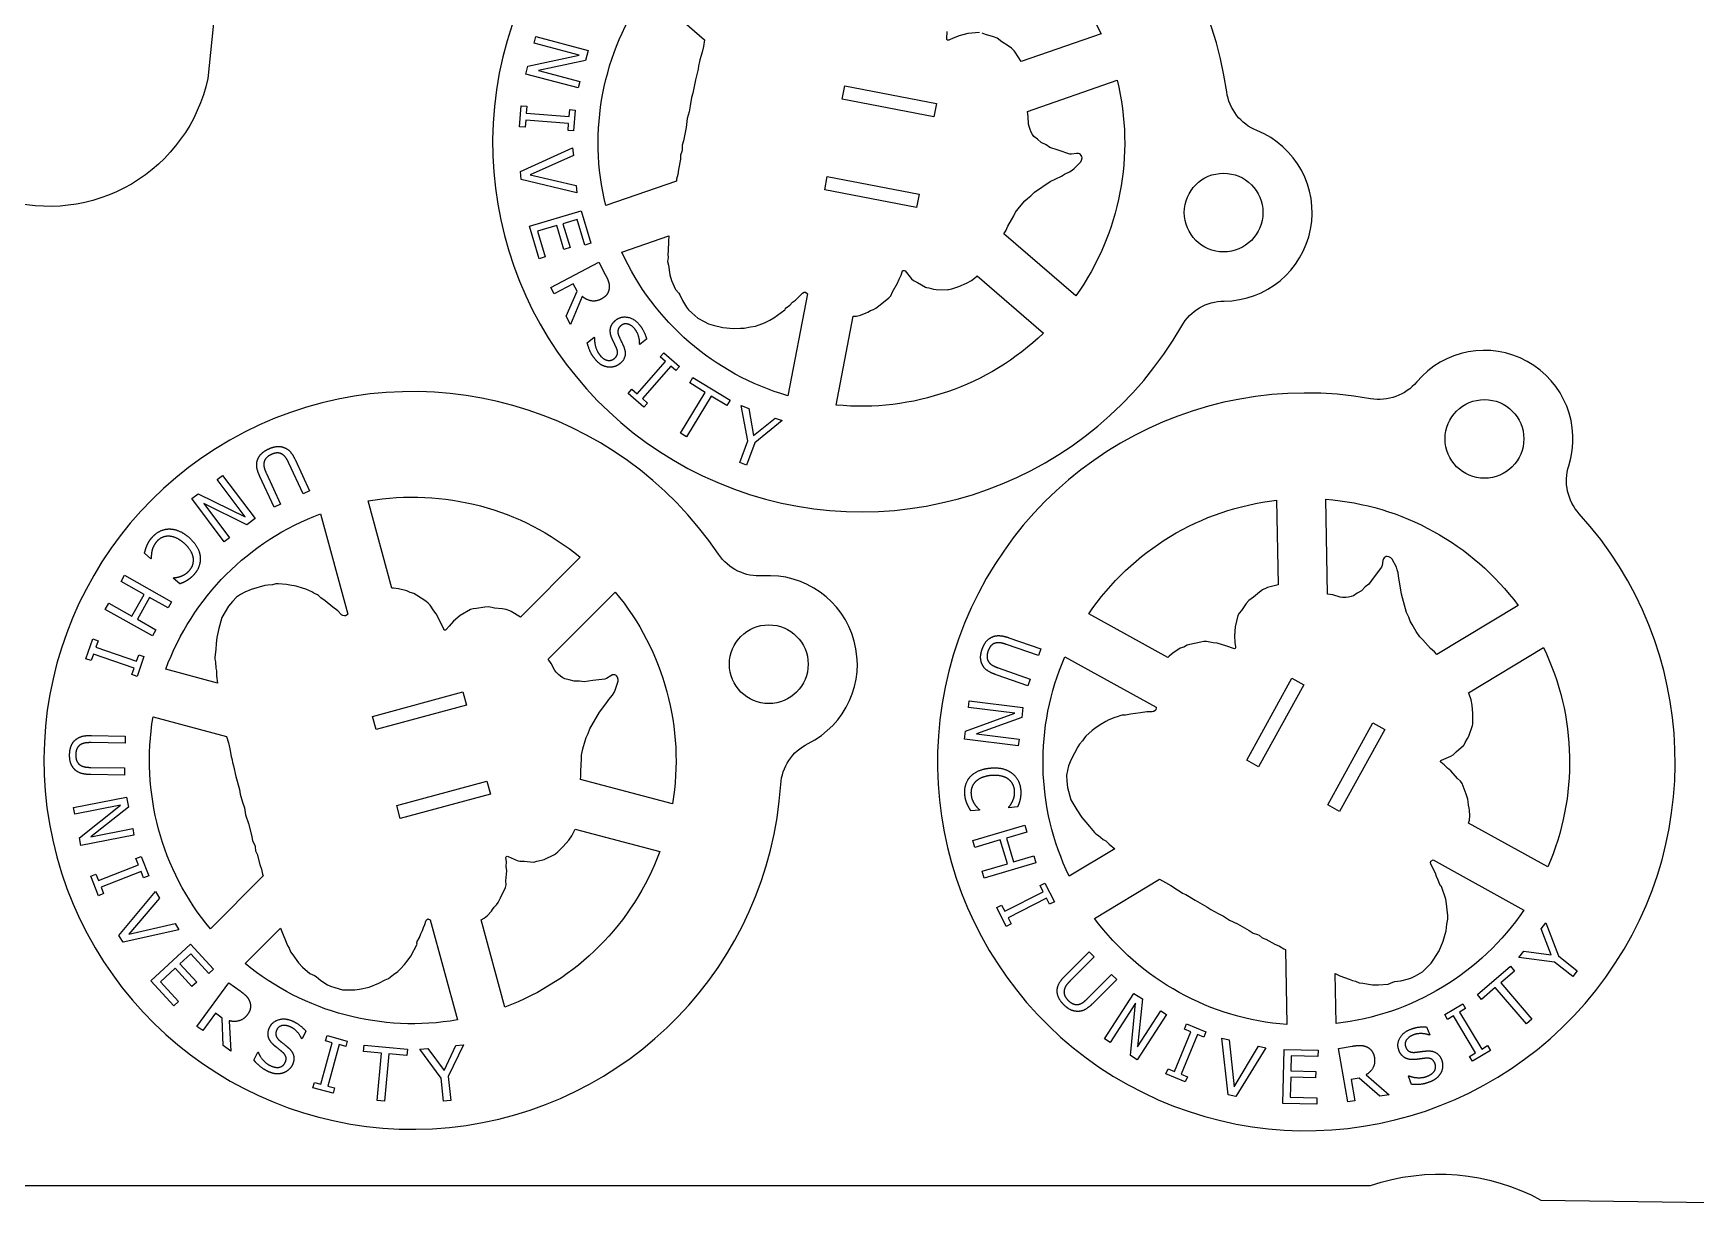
# Model space of a CAD drawing. Header units: millimetres. Extents: x -1 to 165, y -1 to 152.
# Drawn here: x 59.7 to 127.3, y -1.5 to 46.5 of the extents above; entities that cross this region are included whole.
import ezdxf

# ---------------------------------------------------------------- set-up
doc = ezdxf.new("R2010")
doc.units = ezdxf.units.MM
doc.layers.add('SCRAP_OUTLINE', color=5, linetype='Continuous')

msp = doc.modelspace()

# ---------------------------------------------------------------- linework, layer by layer
for points in [[(108.156, 35.579, 0.821365), (109.489, 42.514, -0.267689), (108.26, 44.09, 6.023346), (106.43, 34.571, -0.267689)], [(83.005, 39.464, -0.218412), (84.69, 48.232), (87.026, 46.21), (86.978, 45.938), (86.927, 45.698), (86.836, 45.384), (86.812, 45.256), (86.775, 45.148), (86.76, 45.006), (86.654, 44.571), (86.55, 44.032), (86.5, 43.855), (86.435, 43.516), (86.403, 43.274), (86.323, 42.999), (86.272, 42.636), (86.168, 42.097), (86.116, 41.921), (86.117, 41.728), (86.103, 41.66), (86.041, 41.511), (86.043, 41.356), (85.962, 40.936), (85.938, 40.734), (85.889, 40.536), (85.883, 40.461)], [(103.805, 44.557, -0.218412), (102.12, 35.789), (99.198, 38.318), (99.277, 38.439), (99.357, 38.631), (99.597, 39.04), (99.672, 39.19), (99.832, 39.398), (100.05, 39.65), (100.157, 39.758), (100.298, 39.859), (100.437, 40.013), (101.087, 40.442), (101.539, 40.666), (101.661, 40.737), (101.867, 40.835), (101.981, 40.907), (102.063, 40.973), (102.325, 41.242), (102.361, 41.307), (102.376, 41.399), (102.365, 41.466), (102.345, 41.506), (102.316, 41.539), (102.276, 41.563), (102.228, 41.575), (102.151, 41.577), (101.954, 41.55), (101.876, 41.55), (101.411, 41.715), (101.065, 41.822), (100.914, 41.928), (100.716, 42.033), (100.567, 42.168), (100.422, 42.277), (100.365, 42.35), (100.31, 42.449), (100.264, 42.554), (100.221, 42.679), (100.202, 42.772), (100.192, 43.086), (100.161, 43.294)], [(85.579, 38.239), (85.56, 38.023), (85.545, 37.622), (85.532, 37.479), (85.539, 37.354), (85.522, 37.191), (85.556, 37.04), (85.617, 36.646), (85.684, 36.415), (85.84, 36.057), (85.977, 35.898), (86.025, 35.828), (86.128, 35.605), (86.294, 35.326), (86.377, 35.23), (86.509, 35.097), (86.746, 34.884), (87.008, 34.744), (87.192, 34.657), (87.374, 34.596), (87.77, 34.504), (88.197, 34.464), (88.49, 34.478), (88.634, 34.474), (88.893, 34.532), (89.1, 34.563), (89.24, 34.61), (89.461, 34.701), (89.679, 34.803), (89.844, 34.894), (90.288, 35.219), (90.303, 35.256), (90.344, 35.312), (90.49, 35.42), (90.605, 35.531), (90.727, 35.617), (90.814, 35.715), (90.92, 35.804), (91.015, 35.903), (91.071, 35.941), (91.116, 35.948), (91.131, 35.944), (91.207, 35.872), (90.41, 31.73, -0.218412), (83.66, 37.574)], [(93.07, 34.968), (93.2, 34.966), (93.37, 35.012), (93.591, 35.098), (93.664, 35.133), (93.771, 35.198), (93.894, 35.241), (93.993, 35.293), (94.17, 35.421), (94.524, 35.71), (94.599, 35.798), (94.669, 35.95), (94.873, 36.305), (94.936, 36.471), (95.025, 36.638), (95.081, 36.807), (95.096, 36.822), (95.117, 36.83), (95.148, 36.825), (95.177, 36.804), (95.438, 36.488), (95.526, 36.419), (95.679, 36.339), (96.013, 36.142), (96.053, 36.127), (96.151, 36.116), (96.33, 36.067), (96.45, 36.044), (96.905, 36.041), (96.95, 36.049), (97.082, 36.082), (97.367, 36.178), (97.683, 36.311), (97.88, 36.422), (98.071, 36.561), (98.117, 36.609), (100.811, 34.277, -0.218412), (92.374, 31.352)], [(122.173, 28.881, 0.821365), (115.989, 32.293, -0.267689), (114.111, 31.611, 6.023346), (122.599, 26.929, -0.267689)], [(91.234, 17.586, 0.821365), (89.392, 24.405, -0.267689), (87.597, 25.282, 6.023346), (90.126, 15.924, -0.267689)], [(79.546, 22.725), (79.158, 22.961), (79.103, 22.988), (78.952, 23.036), (78.798, 23.064), (78.485, 23.096), (78.254, 23.145), (78.09, 23.134), (77.752, 23.079), (77.61, 23.068), (77.509, 23.043), (77.091, 22.799), (76.819, 22.559), (76.636, 22.365), (76.522, 22.222), (76.487, 22.195), (76.468, 22.191), (76.44, 22.201), (76.417, 22.237), (76.303, 22.496), (76.11, 22.865), (76.009, 22.985), (75.862, 23.219), (75.781, 23.302), (75.685, 23.373), (75.306, 23.622), (75.201, 23.682), (75.056, 23.727), (74.919, 23.798), (74.574, 23.879), (74.379, 23.902), (74.302, 23.901), (73.342, 27.453, -0.218412), (81.972, 25.16)], [(110.358, 24.043), (109.918, 23.928), (109.861, 23.907), (109.721, 23.832), (109.594, 23.741), (109.353, 23.538), (109.158, 23.406), (109.051, 23.28), (108.856, 22.999), (108.766, 22.889), (108.714, 22.799), (108.598, 22.329), (108.583, 21.967), (108.595, 21.7), (108.619, 21.519), (108.614, 21.475), (108.604, 21.458), (108.576, 21.444), (108.535, 21.453), (108.27, 21.551), (107.87, 21.669), (107.714, 21.68), (107.443, 21.736), (107.327, 21.735), (107.209, 21.716), (106.767, 21.616), (106.651, 21.583), (106.517, 21.51), (106.372, 21.46), (106.074, 21.268), (105.921, 21.144), (105.869, 21.088), (102.647, 22.865, -0.218412), (110.291, 27.48)], [(112.29, 27.519, -0.218412), (120.108, 23.206), (116.8, 21.209), (116.709, 21.321), (116.552, 21.457), (116.237, 21.811), (116.117, 21.929), (115.969, 22.145), (115.797, 22.431), (115.727, 22.566), (115.674, 22.731), (115.571, 22.911), (115.364, 23.662), (115.291, 24.16), (115.261, 24.299), (115.231, 24.525), (115.198, 24.656), (115.161, 24.754), (114.985, 25.087), (114.935, 25.14), (114.852, 25.183), (114.784, 25.193), (114.74, 25.187), (114.7, 25.17), (114.665, 25.139), (114.639, 25.097), (114.613, 25.025), (114.578, 24.829), (114.554, 24.754), (114.253, 24.364), (114.044, 24.067), (113.897, 23.956), (113.736, 23.8), (113.561, 23.7), (113.413, 23.597), (113.326, 23.564), (113.215, 23.543), (113.101, 23.531), (112.968, 23.53), (112.875, 23.54), (112.572, 23.628), (112.365, 23.663)], [(72.516, 22.844), (72.494, 22.82), (72.429, 22.78), (72.383, 22.774), (72.32, 22.791), (72.266, 22.827), (72.115, 22.986), (71.901, 23.137), (71.595, 23.393), (71.414, 23.512), (71.321, 23.609), (71.279, 23.639), (71.132, 23.699), (71.05, 23.76), (70.807, 23.86), (70.68, 23.907), (70.421, 23.982), (70.156, 24.032), (70.021, 24.048), (69.68, 24.079), (69.594, 24.077), (69.448, 24.043), (69.268, 24.034), (69.138, 24.008), (68.586, 23.855), (68.322, 23.743), (68.153, 23.649), (67.992, 23.536), (67.829, 23.362), (67.663, 23.168), (67.395, 22.718), (67.268, 22.261), (67.194, 21.9), (67.164, 21.657), (67.143, 21.411), (67.103, 21.105), (67.11, 21.021), (67.133, 20.903), (67.15, 20.655), (67.182, 20.537), (67.179, 20.347), (67.211, 20.047), (65.111, 20.605, -0.218412), (71.412, 26.932)], [(83.389, 23.749, -0.218412), (85.717, 15.129), (81.983, 16.122), (82, 16.265), (81.988, 16.472), (82.025, 16.945), (82.026, 17.113), (82.079, 17.37), (82.165, 17.692), (82.214, 17.837), (82.296, 17.989), (82.353, 18.189), (82.749, 18.859), (83.057, 19.258), (83.136, 19.376), (83.278, 19.554), (83.349, 19.668), (83.394, 19.764), (83.512, 20.121), (83.515, 20.194), (83.488, 20.284), (83.449, 20.34), (83.414, 20.367), (83.373, 20.384), (83.327, 20.387), (83.278, 20.377), (83.208, 20.346), (83.043, 20.235), (82.973, 20.2), (82.482, 20.145), (82.125, 20.09), (81.942, 20.118), (81.718, 20.126), (81.525, 20.182), (81.348, 20.217), (81.263, 20.257), (81.171, 20.322), (81.084, 20.396), (80.99, 20.49), (80.932, 20.564), (80.786, 20.843), (80.667, 21.016)], [(105.388, 19.069), (105.39, 19.036), (105.374, 18.962), (105.346, 18.925), (105.29, 18.891), (105.227, 18.877), (105.008, 18.879), (104.751, 18.83), (104.354, 18.787), (104.142, 18.74), (104.008, 18.741), (103.957, 18.732), (103.812, 18.667), (103.711, 18.651), (103.47, 18.545), (103.348, 18.487), (103.114, 18.352), (102.894, 18.196), (102.79, 18.111), (102.53, 17.887), (102.472, 17.824), (102.395, 17.695), (102.276, 17.559), (102.204, 17.448), (101.931, 16.944), (101.829, 16.676), (101.779, 16.489), (101.748, 16.295), (101.76, 16.057), (101.784, 15.803), (101.922, 15.297), (102.162, 14.888), (102.371, 14.585), (102.525, 14.394), (102.687, 14.209), (102.879, 13.967), (102.944, 13.913), (103.046, 13.849), (103.236, 13.688), (103.343, 13.629), (103.478, 13.495), (103.715, 13.31), (101.855, 12.187, -0.218412), (101.681, 21.114)], [(118.093, 14.345), (118.134, 14.468), (118.143, 14.645), (118.13, 14.881), (118.119, 14.961), (118.09, 15.084), (118.087, 15.214), (118.069, 15.324), (118.002, 15.532), (117.836, 15.958), (117.775, 16.056), (117.652, 16.17), (117.379, 16.474), (117.239, 16.585), (117.108, 16.721), (116.965, 16.827), (116.955, 16.845), (116.954, 16.868), (116.969, 16.896), (116.998, 16.917), (117.379, 17.068), (117.471, 17.13), (117.595, 17.25), (117.886, 17.507), (117.912, 17.541), (117.953, 17.631), (118.054, 17.786), (118.113, 17.893), (118.257, 18.324), (118.264, 18.37), (118.273, 18.506), (118.27, 18.807), (118.241, 19.148), (118.196, 19.369), (118.123, 19.594), (118.092, 19.653), (121.142, 21.494, -0.218412), (121.316, 12.567)], [(66.926, 10.053, -0.218412), (64.597, 18.672), (67.583, 17.879), (67.66, 17.613), (67.718, 17.376), (67.774, 17.054), (67.808, 16.928), (67.823, 16.814), (67.872, 16.68), (67.967, 16.243), (68.11, 15.713), (68.142, 15.532), (68.232, 15.198), (68.31, 14.967), (68.358, 14.685), (68.472, 14.337), (68.615, 13.807), (68.645, 13.625), (68.731, 13.452), (68.748, 13.385), (68.758, 13.224), (68.828, 13.085), (68.939, 12.673), (69.006, 12.481), (69.048, 12.281), (69.076, 12.211)], [(77.943, 10.424), (78.061, 10.48), (78.194, 10.596), (78.355, 10.77), (78.405, 10.833), (78.473, 10.939), (78.564, 11.031), (78.631, 11.121), (78.733, 11.314), (78.925, 11.729), (78.954, 11.841), (78.95, 12.008), (78.978, 12.416), (78.961, 12.593), (78.968, 12.782), (78.945, 12.959), (78.951, 12.979), (78.967, 12.995), (78.998, 13.004), (79.033, 12.998), (79.405, 12.829), (79.515, 12.806), (79.687, 12.8), (80.074, 12.769), (80.116, 12.774), (80.209, 12.807), (80.392, 12.842), (80.509, 12.873), (80.92, 13.07), (80.957, 13.096), (81.061, 13.184), (81.275, 13.396), (81.501, 13.653), (81.629, 13.84), (81.74, 14.049), (81.76, 14.111), (85.204, 13.196, -0.218412), (78.903, 6.87)], [(112.667, 8.232), (112.866, 8.147), (113.243, 8.009), (113.375, 7.953), (113.496, 7.92), (113.645, 7.854), (113.8, 7.84), (114.194, 7.776), (114.434, 7.768), (114.823, 7.806), (115.016, 7.888), (115.097, 7.912), (115.341, 7.94), (115.658, 8.012), (115.775, 8.061), (115.942, 8.145), (116.218, 8.305), (116.432, 8.511), (116.572, 8.659), (116.686, 8.814), (116.896, 9.161), (117.066, 9.556), (117.143, 9.838), (117.191, 9.974), (117.217, 10.239), (117.251, 10.445), (117.249, 10.592), (117.231, 10.831), (117.201, 11.07), (117.166, 11.255), (116.994, 11.778), (116.964, 11.803), (116.923, 11.859), (116.865, 12.032), (116.796, 12.175), (116.751, 12.318), (116.685, 12.431), (116.633, 12.559), (116.568, 12.68), (116.549, 12.745), (116.557, 12.79), (116.565, 12.803), (116.657, 12.853), (120.35, 10.816, -0.218412), (112.706, 6.201)], [(110.707, 6.162, -0.218412), (102.888, 10.475), (105.533, 12.071), (105.777, 11.942), (105.989, 11.819), (106.26, 11.636), (106.374, 11.573), (106.465, 11.504), (106.596, 11.446), (106.977, 11.211), (107.457, 10.946), (107.61, 10.843), (107.912, 10.676), (108.133, 10.571), (108.369, 10.41), (108.699, 10.25), (109.179, 9.985), (109.331, 9.88), (109.515, 9.822), (109.575, 9.788), (109.698, 9.683), (109.846, 9.636), (110.22, 9.43), (110.405, 9.345), (110.577, 9.237), (110.647, 9.208)], [(69.777, 10.081), (69.854, 9.878), (70.016, 9.511), (70.068, 9.377), (70.128, 9.267), (70.184, 9.114), (70.281, 8.993), (70.51, 8.665), (70.67, 8.487), (70.968, 8.233), (71.161, 8.151), (71.234, 8.11), (71.425, 7.954), (71.696, 7.776), (71.813, 7.726), (71.989, 7.664), (72.296, 7.576), (72.593, 7.566), (72.797, 7.568), (72.987, 7.593), (73.383, 7.684), (73.785, 7.836), (74.041, 7.976), (74.173, 8.036), (74.381, 8.201), (74.553, 8.321), (74.658, 8.424), (74.817, 8.602), (74.968, 8.79), (75.077, 8.944), (75.333, 9.431), (75.33, 9.47), (75.343, 9.538), (75.427, 9.7), (75.481, 9.849), (75.553, 9.981), (75.589, 10.107), (75.645, 10.233), (75.686, 10.364), (75.72, 10.423), (75.757, 10.449), (75.773, 10.452), (75.872, 10.42), (76.972, 6.348, -0.218412), (68.343, 8.641)]]:
    msp.add_lwpolyline(points, format="xyb", close=True)
msp.add_lwpolyline([(96.4, 52.291, -0.218412), (103.15, 46.447), (99.903, 45.321), (99.657, 45.704), (99.62, 45.752), (99.505, 45.862), (99.379, 45.954), (99.111, 46.12), (98.926, 46.265), (98.773, 46.327), (98.446, 46.426), (98.313, 46.478)], format="xyb")
for points in [[(81.884, 44.248), (79.757, 44.811), (79.841, 45.128), (81.924, 45.583), (80.09, 46.069), (80.16, 46.333), (82.287, 45.77), (82.18, 45.368), (80.27, 44.957), (81.953, 44.511)], [(96.353, 43.079), (92.62, 43.797), (92.724, 44.336), (96.457, 43.618)], [(79.728, 42.653), (79.504, 42.67), (79.57, 43.52), (79.794, 43.502), (79.772, 43.223), (81.518, 43.087), (81.54, 43.366), (81.764, 43.349), (81.697, 42.499), (81.473, 42.516), (81.495, 42.795), (79.75, 42.932)], [(81.807, 40.284), (81.836, 39.987), (79.573, 40.53), (79.543, 40.844), (81.66, 41.81), (81.69, 41.497), (79.929, 40.715)], [(95.643, 39.386), (91.91, 40.103), (92.014, 40.642), (95.747, 39.925)], [(80.294, 37.304), (79.899, 38.623), (82.007, 39.253), (82.401, 37.935), (82.152, 37.86), (81.841, 38.899), (81.264, 38.726), (81.554, 37.757), (81.304, 37.683), (81.015, 38.651), (80.232, 38.417), (80.543, 37.379)], [(84.709, 31.434), (84.561, 31.265), (83.92, 31.826), (84.068, 31.995), (84.279, 31.811), (85.432, 33.128), (85.221, 33.312), (85.369, 33.481), (86.011, 32.92), (85.863, 32.751), (85.652, 32.935), (84.499, 31.618)], [(86.29, 30.056), (86.04, 30.209), (87.05, 31.865), (86.42, 32.249), (86.555, 32.471), (88.065, 31.551), (87.93, 31.329), (87.299, 31.713)], [(89.896, 30.824), (90.188, 30.717), (89.067, 29.822), (88.731, 28.908), (88.457, 29.009), (88.782, 29.894), (88.517, 31.33), (88.822, 31.218), (89.022, 30.114)], [(67.489, 25.786), (66.167, 27.545), (66.429, 27.742), (68.347, 26.811), (67.207, 28.327), (67.425, 28.491), (68.748, 26.733), (68.416, 26.483), (66.66, 27.342), (67.707, 25.95)], [(64.567, 21.962), (62.651, 23.044), (62.795, 23.298), (63.733, 22.769), (64.231, 23.651), (63.293, 24.18), (63.437, 24.435), (65.352, 23.353), (65.209, 23.099), (64.457, 23.523), (63.96, 22.641), (64.711, 22.217)], [(62.081, 20.962), (61.869, 21.035), (62.147, 21.841), (62.359, 21.767), (62.268, 21.503), (63.923, 20.932), (64.014, 21.196), (64.226, 21.123), (63.949, 20.318), (63.736, 20.391), (63.828, 20.655), (62.172, 21.226)], [(77.339, 19.154), (73.669, 18.162), (73.526, 18.692), (77.196, 19.684)], [(111.393, 19.975), (109.557, 16.646), (109.076, 16.911), (110.913, 20.24)], [(99.78, 17.497), (97.597, 17.767), (97.637, 18.093), (99.639, 18.826), (97.756, 19.059), (97.79, 19.329), (99.973, 19.059), (99.922, 18.647), (98.085, 17.982), (99.814, 17.768)], [(114.686, 18.158), (112.85, 14.83), (112.369, 15.095), (114.206, 18.423)], [(78.32, 15.523), (74.65, 14.532), (74.507, 15.062), (78.176, 16.053)], [(63.821, 13.861), (61.663, 13.435), (61.599, 13.757), (63.272, 15.079), (61.411, 14.712), (61.358, 14.98), (63.516, 15.406), (63.597, 14.998), (62.059, 13.792), (63.768, 14.129)], [(100.501, 12.738), (98.392, 12.112), (98.309, 12.392), (99.341, 12.699), (99.053, 13.669), (98.02, 13.362), (97.937, 13.643), (100.046, 14.27), (100.129, 13.989), (99.302, 13.743), (99.591, 12.773), (100.418, 13.019)], [(62.583, 11.483), (62.374, 11.4), (62.061, 12.193), (62.27, 12.275), (62.373, 12.015), (64.001, 12.658), (63.899, 12.918), (64.108, 13), (64.42, 12.208), (64.211, 12.125), (64.109, 12.386), (62.48, 11.743)], [(65.49, 10.265), (65.646, 10.011), (63.374, 9.507), (63.209, 9.776), (64.689, 11.572), (64.853, 11.304), (63.613, 9.829)], [(99.494, 10.255), (99.294, 10.153), (98.907, 10.913), (99.107, 11.015), (99.234, 10.765), (100.795, 11.559), (100.668, 11.809), (100.868, 11.911), (101.254, 11.151), (101.054, 11.049), (100.927, 11.299), (99.367, 10.505)], [(121.053, 10.047), (121.245, 10.291), (121.75, 8.948), (122.515, 8.347), (122.334, 8.117), (121.593, 8.7), (120.145, 8.892), (120.346, 9.147), (121.458, 8.996)], [(65.436, 6.923), (64.503, 7.935), (66.121, 9.426), (67.054, 8.414), (66.862, 8.238), (66.128, 9.035), (65.685, 8.626), (66.37, 7.883), (66.178, 7.707), (65.493, 8.45), (64.893, 7.897), (65.627, 7.1)], [(120.669, 6.38), (120.447, 6.189), (119.183, 7.661), (118.623, 7.18), (118.454, 7.378), (119.796, 8.53), (119.965, 8.332), (119.405, 7.852)], [(105.81, 6.574), (104.617, 4.726), (104.342, 4.904), (104.552, 7.025), (103.524, 5.432), (103.294, 5.579), (104.487, 7.428), (104.836, 7.203), (104.636, 5.259), (105.581, 6.722)], [(118.87, 5.302), (118.985, 5.109), (118.253, 4.673), (118.138, 4.866), (118.378, 5.009), (117.482, 6.513), (117.242, 6.37), (117.127, 6.563), (117.859, 6.999), (117.974, 6.806), (117.733, 6.663), (118.63, 5.159)], [(106.661, 4.031), (106.575, 3.824), (105.787, 4.149), (105.873, 4.357), (106.132, 4.25), (106.801, 5.868), (106.542, 5.975), (106.628, 6.182), (107.416, 5.857), (107.33, 5.649), (107.071, 5.756), (106.402, 4.138)], [(71.978, 3.583), (71.919, 3.366), (71.097, 3.59), (71.156, 3.806), (71.426, 3.733), (71.885, 5.422), (71.615, 5.496), (71.674, 5.713), (72.496, 5.489), (72.437, 5.272), (72.167, 5.346), (71.708, 3.656)], [(109.557, 5.276), (109.847, 5.212), (108.632, 3.228), (108.324, 3.296), (108.06, 5.608), (108.366, 5.54), (108.566, 3.624)], [(74.003, 3.038), (73.712, 3.065), (73.893, 4.996), (73.158, 5.065), (73.182, 5.324), (74.943, 5.159), (74.919, 4.9), (74.184, 4.969)], [(76.908, 5.308), (77.216, 5.34), (76.601, 4.044), (76.7, 3.076), (76.409, 3.046), (76.314, 3.984), (75.446, 5.159), (75.769, 5.192), (76.433, 4.287)], [(111.923, 2.916), (110.547, 2.949), (110.598, 5.148), (111.974, 5.116), (111.968, 4.856), (110.884, 4.881), (110.87, 4.279), (111.881, 4.255), (111.875, 3.995), (110.864, 4.018), (110.845, 3.202), (111.929, 3.177)]]:
    msp.add_lwpolyline(points, close=True)
for points in [[(98.211, 46.499), (97.729, 46.464), (97.379, 46.367), (97.13, 46.273), (96.965, 46.195), (96.921, 46.186), (96.902, 46.19), (96.881, 46.212), (96.876, 46.254), (96.887, 46.537)], [(82.053, 35.769), (81.573, 34.63), (81.395, 34.965), (81.844, 35.989), (81.687, 36.285), (80.913, 35.876), (80.776, 36.134), (82.721, 37.164), (82.986, 36.663)], [(82.255, 33.883), (82.54, 34.115), (82.554, 34.098)], [(84.669, 34.028), (84.398, 33.808), (84.385, 33.824)], [(70.387, 29.109), (70.963, 27.863), (70.698, 27.74), (70.122, 28.986)], [(69.204, 28.57), (69.784, 27.318), (69.518, 27.195), (68.942, 28.441)], [(64.526, 25.118), (64.512, 25.102), (64.249, 25.333)], [(65.68, 24.077), (65.415, 24.31), (65.43, 24.327)], [(99.403, 21.89), (100.699, 21.439), (100.603, 21.162), (99.307, 21.613)], [(98.969, 20.664), (100.272, 20.211), (100.176, 19.935), (98.88, 20.386)], [(62.089, 17.916), (63.462, 17.893), (63.457, 17.6), (62.085, 17.623)], [(62.061, 16.616), (63.44, 16.593), (63.435, 16.301), (62.063, 16.324)], [(98.202, 14.901), (98.204, 14.88), (97.855, 14.851)], [(99.753, 15.008), (99.401, 14.979), (99.399, 15.002)], [(101.691, 8.145), (102.661, 9.116), (102.868, 8.91), (101.898, 7.939)], [(102.605, 7.222), (103.58, 8.198), (103.787, 7.992), (102.817, 7.02)], [(67.69, 6.315), (67.758, 5.08), (67.452, 5.304), (67.406, 6.421), (67.135, 6.618), (66.619, 5.911), (66.383, 6.083), (67.679, 7.861), (68.137, 7.527)], [(70.805, 5.897), (70.658, 5.58), (70.638, 5.589)], [(116.39, 6.066), (116.516, 5.74), (116.496, 5.732)], [(68.699, 4.708), (68.853, 5.041), (68.873, 5.032)], [(113.926, 4.115), (114.862, 3.307), (114.488, 3.242), (113.652, 3.984), (113.322, 3.927), (113.472, 3.064), (113.184, 3.014), (112.806, 5.181), (113.365, 5.279)], [(115.782, 3.725), (115.65, 4.067), (115.67, 4.075)]]:
    msp.add_lwpolyline(points)
for centre in [(108.135, 39.179), (118.743, 29.975), (89.638, 20.813)]:
    msp.add_circle(centre, 1.6)
for points in [[(82.986, 36.663), (83.075, 36.496), (83.158, 36.251), (83.146, 36.114)], [(83.146, 36.114), (83.134, 35.976), (82.99, 35.749), (82.837, 35.668)], [(82.837, 35.668), (82.624, 35.555), (82.221, 35.62), (82.053, 35.769)], [(83.194, 34.441), (83.208, 34.54), (83.312, 34.722), (83.412, 34.803)], [(83.412, 34.803), (83.62, 34.972), (84.164, 34.876), (84.367, 34.626)], [(83.628, 34.585), (83.52, 34.498), (83.485, 34.278), (83.543, 34.147)], [(84.183, 34.451), (84.055, 34.609), (83.748, 34.683), (83.628, 34.585)], [(84.367, 34.626), (84.484, 34.482), (84.634, 34.181), (84.669, 34.028)], [(82.578, 33.215), (82.427, 33.4), (82.293, 33.723), (82.255, 33.883)], [(82.554, 34.098), (82.54, 33.901), (82.654, 33.522), (82.761, 33.391)], [(83.272, 34.037), (83.224, 34.144), (83.181, 34.341), (83.194, 34.441)], [(83.446, 33.665), (83.404, 33.762), (83.327, 33.918), (83.272, 34.037)], [(83.543, 34.147), (83.582, 34.059), (83.703, 33.81), (83.738, 33.724)], [(84.385, 33.824), (84.393, 33.967), (84.297, 34.311), (84.183, 34.451)], [(83.095, 32.895), (82.954, 32.916), (82.705, 33.058), (82.578, 33.215)], [(82.761, 33.391), (82.914, 33.203), (83.226, 33.138), (83.355, 33.242)], [(83.355, 33.242), (83.457, 33.326), (83.503, 33.53), (83.446, 33.665)], [(83.738, 33.724), (83.827, 33.504), (83.742, 33.164), (83.583, 33.035)], [(83.583, 33.035), (83.482, 32.953), (83.222, 32.877), (83.095, 32.895)], [(68.942, 28.441), (68.845, 28.649), (68.792, 28.986), (68.851, 29.137)], [(68.851, 29.137), (68.904, 29.275), (69.114, 29.483), (69.299, 29.568)], [(69.403, 29.342), (69.279, 29.284), (69.123, 29.112), (69.107, 29.006)], [(69.299, 29.568), (69.475, 29.65), (69.78, 29.679), (69.915, 29.629)], [(69.849, 29.35), (69.759, 29.406), (69.536, 29.403), (69.403, 29.342)], [(70.122, 28.986), (70.057, 29.126), (69.935, 29.297), (69.849, 29.35)], [(69.915, 29.629), (70.068, 29.574), (70.288, 29.323), (70.387, 29.109)], [(69.107, 29.006), (69.092, 28.907), (69.142, 28.704), (69.204, 28.57)], [(64.348, 25.635), (64.387, 25.728), (64.472, 25.873), (64.559, 25.972)], [(64.746, 25.802), (64.663, 25.707), (64.568, 25.504), (64.547, 25.41)], [(64.559, 25.972), (64.7, 26.133), (65.047, 26.309), (65.243, 26.313)], [(65.228, 26.018), (65.085, 26.02), (64.838, 25.907), (64.746, 25.802)], [(65.862, 25.732), (65.691, 25.881), (65.374, 26.015), (65.228, 26.018)], [(65.243, 26.313), (65.437, 26.318), (65.854, 26.145), (66.063, 25.961)], [(66.232, 25.146), (66.209, 25.29), (66.021, 25.592), (65.862, 25.732)], [(66.063, 25.961), (66.27, 25.779), (66.486, 25.403), (66.511, 25.202)], [(64.249, 25.333), (64.272, 25.41), (64.31, 25.548), (64.348, 25.635)], [(64.547, 25.41), (64.529, 25.319), (64.523, 25.166), (64.526, 25.118)], [(66.081, 24.631), (66.174, 24.737), (66.253, 25.002), (66.232, 25.146)], [(66.511, 25.202), (66.535, 25.005), (66.414, 24.632), (66.267, 24.465)], [(65.43, 24.327), (65.483, 24.333), (65.638, 24.358), (65.732, 24.392)], [(65.732, 24.392), (65.822, 24.425), (65.996, 24.534), (66.081, 24.631)], [(66.267, 24.465), (66.195, 24.382), (66.042, 24.257), (65.969, 24.212)], [(65.969, 24.212), (65.905, 24.173), (65.758, 24.106), (65.68, 24.077)], [(98.316, 21.425), (98.38, 21.609), (98.571, 21.848), (98.7, 21.911)], [(98.856, 21.67), (98.753, 21.644), (98.6, 21.482), (98.552, 21.343)], [(98.7, 21.911), (98.846, 21.983), (99.18, 21.967), (99.403, 21.89)], [(99.307, 21.613), (99.162, 21.664), (98.954, 21.695), (98.856, 21.67)], [(98.316, 20.805), (98.253, 20.938), (98.25, 21.233), (98.316, 21.425)], [(98.552, 21.343), (98.507, 21.214), (98.523, 20.982), (98.588, 20.897)], [(98.88, 20.386), (98.663, 20.461), (98.383, 20.657), (98.316, 20.805)], [(98.588, 20.897), (98.648, 20.817), (98.829, 20.713), (98.969, 20.664)], [(61.203, 17.135), (61.206, 17.329), (61.312, 17.617), (61.416, 17.716)], [(61.416, 17.716), (61.532, 17.83), (61.854, 17.92), (62.089, 17.916)], [(62.085, 17.623), (61.931, 17.626), (61.724, 17.59), (61.639, 17.536)], [(61.396, 16.545), (61.294, 16.652), (61.199, 16.932), (61.203, 17.135)], [(61.639, 17.536), (61.549, 17.479), (61.455, 17.277), (61.452, 17.131)], [(61.452, 17.131), (61.45, 16.994), (61.537, 16.778), (61.625, 16.718)], [(62.063, 16.324), (61.833, 16.328), (61.506, 16.426), (61.396, 16.545)], [(61.625, 16.718), (61.708, 16.661), (61.913, 16.619), (62.061, 16.616)], [(97.611, 15.518), (97.593, 15.731), (97.707, 16.103), (97.84, 16.247)], [(97.84, 16.247), (97.971, 16.39), (98.386, 16.569), (98.663, 16.592)], [(98.688, 16.288), (98.463, 16.27), (98.146, 16.134), (98.042, 16.031)], [(98.663, 16.592), (98.939, 16.615), (99.359, 16.508), (99.521, 16.388)], [(99.367, 16.148), (99.248, 16.231), (98.9, 16.306), (98.688, 16.288)], [(99.521, 16.388), (99.679, 16.268), (99.863, 15.922), (99.882, 15.7)], [(98.042, 16.031), (97.942, 15.93), (97.852, 15.674), (97.863, 15.535)], [(99.633, 15.681), (99.621, 15.822), (99.485, 16.063), (99.367, 16.148)], [(99.562, 15.264), (99.601, 15.351), (99.643, 15.553), (99.633, 15.681)], [(99.882, 15.7), (99.891, 15.59), (99.875, 15.394), (99.857, 15.31)], [(97.707, 15.132), (97.667, 15.225), (97.622, 15.386), (97.611, 15.518)], [(97.855, 14.851), (97.816, 14.921), (97.743, 15.044), (97.707, 15.132)], [(97.863, 15.535), (97.874, 15.409), (97.954, 15.199), (98.007, 15.119)], [(98.007, 15.119), (98.06, 15.043), (98.165, 14.932), (98.202, 14.901)], [(99.399, 15.002), (99.432, 15.044), (99.521, 15.173), (99.562, 15.264)], [(99.857, 15.31), (99.84, 15.237), (99.786, 15.084), (99.753, 15.008)], [(101.366, 7.522), (101.365, 7.685), (101.524, 7.979), (101.691, 8.145)], [(68.137, 7.527), (68.29, 7.416), (68.472, 7.232), (68.521, 7.103)], [(101.636, 6.965), (101.499, 7.102), (101.366, 7.378), (101.366, 7.522)], [(101.651, 7.558), (101.629, 7.453), (101.709, 7.245), (101.812, 7.142)], [(101.898, 7.939), (101.789, 7.83), (101.671, 7.656), (101.651, 7.558)], [(68.521, 7.103), (68.571, 6.975), (68.541, 6.707), (68.439, 6.567)], [(102.195, 6.694), (102.047, 6.696), (101.78, 6.821), (101.636, 6.965)], [(101.812, 7.142), (101.91, 7.045), (102.125, 6.958), (102.23, 6.979)], [(102.817, 7.02), (102.655, 6.857), (102.357, 6.691), (102.195, 6.694)], [(102.23, 6.979), (102.328, 7), (102.501, 7.117), (102.605, 7.222)], [(68.439, 6.567), (68.297, 6.373), (67.906, 6.254), (67.69, 6.315)], [(69.335, 6.042), (69.448, 6.285), (69.979, 6.438), (70.271, 6.302)], [(70.183, 6.064), (69.998, 6.149), (69.69, 6.082), (69.625, 5.941)], [(70.271, 6.302), (70.439, 6.224), (70.706, 6.019), (70.805, 5.897)], [(69.297, 5.622), (69.267, 5.716), (69.281, 5.926), (69.335, 6.042)], [(69.545, 5.292), (69.455, 5.368), (69.33, 5.526), (69.297, 5.622)], [(69.625, 5.941), (69.566, 5.815), (69.631, 5.603), (69.741, 5.51)], [(69.741, 5.51), (69.814, 5.448), (70.032, 5.277), (70.101, 5.215)], [(70.638, 5.589), (70.583, 5.721), (70.346, 5.988), (70.183, 6.064)], [(115.265, 5.109), (115.169, 5.359), (115.427, 5.847), (115.729, 5.963)], [(115.838, 5.734), (115.648, 5.661), (115.483, 5.392), (115.539, 5.247)], [(115.729, 5.963), (115.901, 6.03), (116.234, 6.08), (116.39, 6.066)], [(116.496, 5.732), (116.363, 5.784), (116.006, 5.799), (115.838, 5.734)], [(68.873, 5.032), (68.947, 4.849), (69.215, 4.559), (69.369, 4.488)], [(69.864, 5.034), (69.784, 5.103), (69.647, 5.21), (69.545, 5.292)], [(69.968, 4.615), (70.024, 4.734), (69.975, 4.938), (69.864, 5.034)], [(70.101, 5.215), (70.277, 5.057), (70.351, 4.714), (70.264, 4.528)], [(113.365, 5.279), (113.551, 5.311), (113.809, 5.315), (113.936, 5.261)], [(114.265, 4.83), (114.306, 4.593), (114.12, 4.229), (113.926, 4.115)], [(113.936, 5.261), (114.063, 5.207), (114.235, 5), (114.265, 4.83)], [(115.541, 4.79), (115.452, 4.834), (115.311, 4.99), (115.265, 5.109)], [(115.539, 5.247), (115.589, 5.118), (115.786, 5.016), (115.93, 5.032)], [(115.951, 4.74), (115.833, 4.727), (115.633, 4.747), (115.541, 4.79)], [(115.93, 5.032), (116.025, 5.042), (116.299, 5.079), (116.392, 5.086)], [(116.357, 4.79), (116.252, 4.78), (116.08, 4.755), (115.951, 4.74)], [(116.732, 4.573), (116.684, 4.696), (116.504, 4.802), (116.357, 4.79)], [(116.392, 5.086), (116.628, 5.103), (116.925, 4.917), (116.999, 4.726)], [(69.282, 4.249), (69.065, 4.35), (68.803, 4.581), (68.699, 4.708)], [(69.887, 4.189), (69.751, 4.146), (69.464, 4.164), (69.282, 4.249)], [(69.369, 4.488), (69.589, 4.386), (69.898, 4.464), (69.968, 4.615)], [(70.264, 4.528), (70.209, 4.41), (70.009, 4.228), (69.887, 4.189)], [(115.67, 4.075), (115.854, 4.001), (116.249, 3.993), (116.407, 4.054)], [(116.407, 4.054), (116.633, 4.141), (116.791, 4.418), (116.732, 4.573)], [(116.981, 4.218), (116.918, 4.091), (116.706, 3.898), (116.518, 3.825)], [(116.999, 4.726), (117.046, 4.605), (117.038, 4.334), (116.981, 4.218)], [(116.518, 3.825), (116.295, 3.739), (115.946, 3.712), (115.782, 3.725)]]:
    msp.add_open_spline(points, degree=2)
at = {"layer": 'SCRAP_OUTLINE', "color": 5}
msp.add_lwpolyline([(39.818, -0.388), (114.108, -0.388, -0.210253), (121.039, -0.977), (158.545, -1.494), (158.172, 2.634, 0.285003), (158.626, 6.279), (158.649, 8.665, 0.036092), (162.803, 50.183), (164.615, 81.271, 0.068881), (160.698, 103.246), (160.3, 86.896), (157.506, 85.647), (128.948, 85.314), (125.681, 110.212), (108.493, 110.197), (107.618, 151.022), (77.143, 151.705), (73.243, 107.246), (66.824, 44.628, -0.438121), (58.454, 39.717)], format="xyb", dxfattribs=at)

doc.saveas('drawing.dxf')
